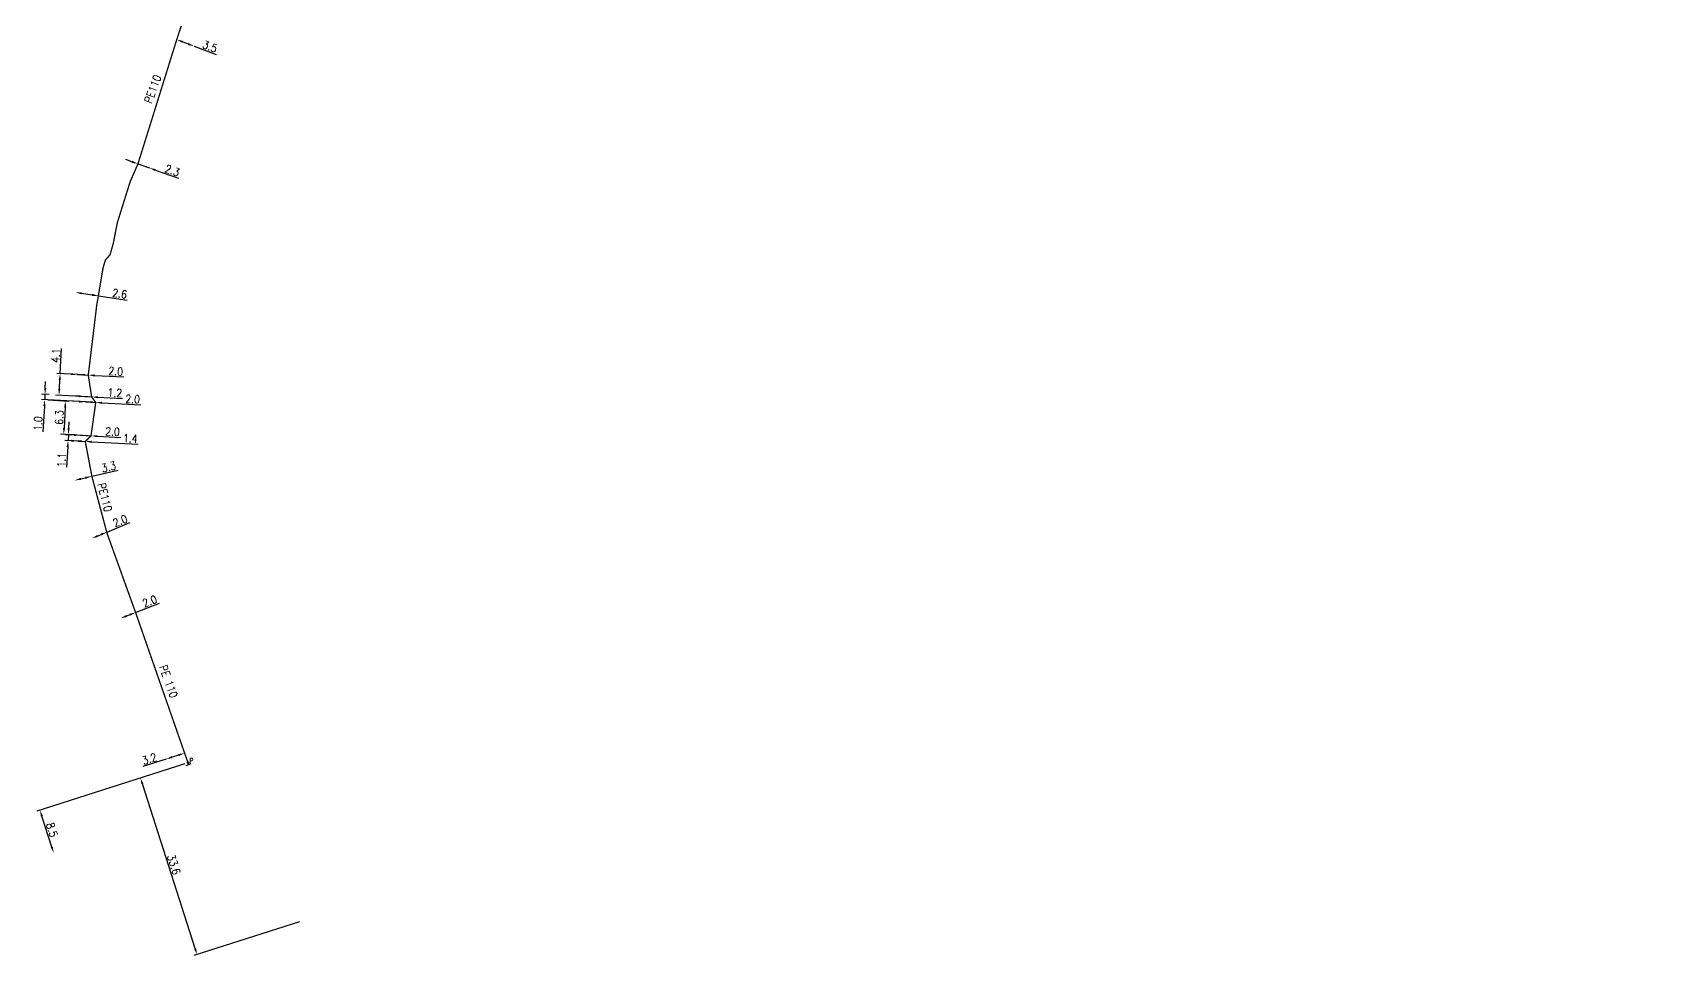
# Model space of a CAD drawing. Header units: millimetres. Extents: x 110000 to 110971, y 128118 to 129006.
# Drawn here: x 110330.9 to 110634.7, y 128117.7 to 128290.7 of the extents above; entities that cross this region are included whole.
import ezdxf
from ezdxf.enums import TextEntityAlignment as Align

# ---------------------------------------------------------------- set-up
doc = ezdxf.new("R2010")
doc.units = ezdxf.units.MM
doc.linetypes.add('L_100_PE', pattern=[14, 10, -1.5, 1, -1.5])
doc.layers.get('0').update_dxf_attribs({"linetype": 'CONTINUOUS'})
for name, color, linetype in [('L_140', 3, 'CONTINUOUS'), ('L_300', 7, 'CONTINUOUS'), ('L_340', 7, 'CONTINUOUS')]:
    doc.layers.add(name, color=color, linetype=linetype)
doc.styles.add('G_ROMANS', font='ROMANS.SHX', dxfattribs={"width": 0.75})
doc.styles.get("Standard").update_dxf_attribs({"font": 'romans.shx', "width": 0.85})
doc.dimstyles.get("Standard").update_dxf_attribs({"dimtxt": 1.5, "dimasz": 1.2, "dimexe": 0.625, "dimexo": 0.625, "dimgap": 0.25, "dimtad": 1, "dimdec": 1, "dimzin": 0, "dimdsep": 46, "dimtxsty": 'Standard', "dimcen": -0.5, "dimadec": 0, "dimazin": 0, "dimtfac": 1, "dimtdec": 1, "dimtmove": 0, "dimatfit": 3, "dimfxl": 1, "dimtolj": 1, "dimtzin": 0, "dimarcsym": 0})

# ---------------------------------------------------------------- blocks, each defined once
blk = doc.blocks.new('*D293')
at = {"layer": 'L_140', "color": 0, "linetype": 'Continuous', "lineweight": -2, "transparency": 16777216}
for p, q in [((110349.58, 128266.46), (110348.45, 128266.86)), ((110350.71, 128266.05), (110352.85, 128265.29)), ((110353.98, 128264.89), (110358.31, 128263.35))]:
    blk.add_line(p, q, dxfattribs=at)
at = {"layer": 'L_140', "color": 0, "linetype": 'Continuous', "transparency": 16777216}
for points in [[(110349.65, 128266.65), (110349.51, 128266.27), (110350.71, 128266.05)], [(110354.04, 128265.08), (110353.91, 128264.7), (110352.85, 128265.29)]]:
    blk.add_solid(points, dxfattribs=at)
at = {"layer": 'L_140', "color": 0, "linetype": 'Continuous', "transparency": 16777216, "insert": (110357.15, 128264.82), "char_height": 1.5, "attachment_point": 5, "rotation": 340.3925}
blk.add_mtext('\\A1;2.3', dxfattribs=at)
blk = doc.blocks.new('*D294')
at = {"layer": 'L_140', "color": 0, "linetype": 'Continuous', "lineweight": -2, "transparency": 16777216}
for p, q in [((110336.13, 128226.75), (110336.38, 128231.48)), ((110340.78, 128226.5), (110335.5, 128226.78)), ((110335.98, 128223.9), (110336.06, 128225.55)), ((110341.4, 128222.41), (110335.29, 128222.73))]:
    blk.add_line(p, q, dxfattribs=at)
at = {"layer": 'L_140', "color": 0, "linetype": 'Continuous', "transparency": 16777216}
for points in [[(110335.86, 128225.56), (110336.26, 128225.54), (110336.13, 128226.75)], [(110335.78, 128223.91), (110336.18, 128223.89), (110335.91, 128222.7)]]:
    blk.add_solid(points, dxfattribs=at)
at = {"layer": 'L_140', "color": 0, "linetype": 'Continuous', "transparency": 16777216, "insert": (110335.31, 128230.13), "char_height": 1.5, "attachment_point": 5, "rotation": 86.9649}
blk.add_mtext('\\A1;4.1', dxfattribs=at)
blk = doc.blocks.new('*D295')
at = {"layer": 'L_140', "color": 0, "linetype": 'Continuous', "lineweight": -2, "transparency": 16777216}
for p, q in [((110333.35, 128224.04), (110333.41, 128225.24)), ((110342.17, 128221.37), (110332.61, 128221.88)), ((110334.1, 128222.8), (110332.66, 128222.87)), ((110333.17, 128220.64), (110332.91, 128215.84)), ((110333.28, 128222.84), (110333.23, 128221.84))]:
    blk.add_line(p, q, dxfattribs=at)
at = {"layer": 'L_140', "color": 0, "linetype": 'Continuous', "transparency": 16777216}
for points in [[(110333.15, 128224.05), (110333.55, 128224.03), (110333.28, 128222.84)], [(110332.97, 128220.66), (110333.37, 128220.63), (110333.23, 128221.84)]]:
    blk.add_solid(points, dxfattribs=at)
at = {"layer": 'L_140', "color": 0, "linetype": 'Continuous', "transparency": 16777216, "insert": (110331.99, 128217.39), "char_height": 1.5, "attachment_point": 5, "rotation": 86.9649}
blk.add_mtext('\\A1;1.0', dxfattribs=at)
blk = doc.blocks.new('*D296')
at = {"layer": 'L_140', "color": 0, "linetype": 'Continuous', "lineweight": -2, "transparency": 16777216}
for p, q in [((110333.85, 128221.81), (110337.75, 128221.6)), ((110337.07, 128220.44), (110336.86, 128216.54)), ((110341.29, 128215.11), (110336.17, 128215.38))]:
    blk.add_line(p, q, dxfattribs=at)
at = {"layer": 'L_140', "color": 0, "linetype": 'Continuous', "transparency": 16777216}
for points in [[(110336.87, 128220.45), (110337.27, 128220.43), (110337.13, 128221.64)], [(110336.66, 128216.55), (110337.06, 128216.53), (110336.8, 128215.35)]]:
    blk.add_solid(points, dxfattribs=at)
at = {"layer": 'L_140', "color": 0, "linetype": 'Continuous', "transparency": 16777216, "insert": (110335.96, 128218.54), "char_height": 1.5, "attachment_point": 5, "rotation": 86.9649}
blk.add_mtext('\\A1;6.3', dxfattribs=at)
blk = doc.blocks.new('*D297')
at = {"layer": 'L_140', "color": 0, "linetype": 'Continuous', "lineweight": -2, "transparency": 16777216}
for p, q in [((110337.73, 128216.5), (110337.8, 128217.7)), ((110337.1, 128215.33), (110338.29, 128215.27)), ((110337.67, 128215.3), (110337.61, 128214.2)), ((110340.21, 128214.06), (110336.99, 128214.23)), ((110337.55, 128213), (110337.34, 128209.18))]:
    blk.add_line(p, q, dxfattribs=at)
at = {"layer": 'L_140', "color": 0, "linetype": 'Continuous', "transparency": 16777216}
for points in [[(110337.53, 128216.51), (110337.93, 128216.49), (110337.67, 128215.3)], [(110337.35, 128213.01), (110337.75, 128212.99), (110337.61, 128214.2)]]:
    blk.add_solid(points, dxfattribs=at)
at = {"layer": 'L_140', "color": 0, "linetype": 'Continuous', "transparency": 16777216, "insert": (110336.42, 128210.55), "char_height": 1.5, "attachment_point": 5, "rotation": 86.9649}
blk.add_mtext('\\A1;1.1', dxfattribs=at)
blk = doc.blocks.new('*D298')
at = {"layer": 'L_140', "color": 0, "linetype": 'Continuous', "lineweight": -2, "transparency": 16777216}
for p, q in [((110338.21, 128226.63), (110337.01, 128226.7)), ((110339.4, 128226.57), (110341.4, 128226.47)), ((110342.6, 128226.4), (110348.08, 128226.11))]:
    blk.add_line(p, q, dxfattribs=at)
at = {"layer": 'L_140', "color": 0, "linetype": 'Continuous', "transparency": 16777216}
for points in [[(110338.22, 128226.83), (110338.2, 128226.44), (110339.4, 128226.57)], [(110342.61, 128226.6), (110342.59, 128226.2), (110341.4, 128226.47)]]:
    blk.add_solid(points, dxfattribs=at)
at = {"layer": 'L_140', "color": 0, "linetype": 'Continuous', "transparency": 16777216, "insert": (110346.55, 128227.19), "char_height": 1.5, "attachment_point": 5, "rotation": 356.9649}
blk.add_mtext('\\A1;2.0', dxfattribs=at)
blk = doc.blocks.new('*D299')
at = {"layer": 'L_140', "color": 0, "linetype": 'Continuous', "lineweight": -2, "transparency": 16777216}
for p, q in [((110339.58, 128222.51), (110338.38, 128222.57)), ((110340.75, 128221.82), (110340.75, 128221.82)), ((110340.78, 128222.44), (110342.03, 128222.38)), ((110341.99, 128221.75), (110341.99, 128221.75)), ((110343.22, 128222.31), (110347.83, 128222.07))]:
    blk.add_line(p, q, dxfattribs=at)
at = {"layer": 'L_140', "color": 0, "linetype": 'Continuous', "transparency": 16777216}
for points in [[(110339.59, 128222.71), (110339.57, 128222.31), (110340.78, 128222.44)], [(110343.24, 128222.51), (110343.21, 128222.11), (110342.03, 128222.38)]]:
    blk.add_solid(points, dxfattribs=at)
at = {"layer": 'L_140', "color": 0, "linetype": 'Continuous', "transparency": 16777216, "insert": (110346.39, 128223.15), "char_height": 1.5, "attachment_point": 5, "rotation": 356.9649}
blk.add_mtext('\\A1;1.2', dxfattribs=at)
blk = doc.blocks.new('*D300')
at = {"layer": 'L_140', "color": 0, "linetype": 'Continuous', "lineweight": -2, "transparency": 16777216}
for p, q in [((110339.65, 128221.5), (110338.45, 128221.57)), ((110340.85, 128221.44), (110342.8, 128221.34)), ((110343.99, 128221.27), (110351.25, 128220.89))]:
    blk.add_line(p, q, dxfattribs=at)
at = {"layer": 'L_140', "color": 0, "linetype": 'Continuous', "transparency": 16777216}
for points in [[(110339.66, 128221.7), (110339.64, 128221.3), (110340.85, 128221.44)], [(110344, 128221.47), (110343.98, 128221.07), (110342.8, 128221.34)]]:
    blk.add_solid(points, dxfattribs=at)
at = {"layer": 'L_140', "color": 0, "linetype": 'Continuous', "transparency": 16777216, "insert": (110349.72, 128221.97), "char_height": 1.5, "attachment_point": 5, "rotation": 356.9649}
blk.add_mtext('\\A1;2.0', dxfattribs=at)
blk = doc.blocks.new('*D301')
at = {"layer": 'L_140', "color": 0, "linetype": 'Continuous', "lineweight": -2, "transparency": 16777216}
for p, q in [((110338.72, 128215.24), (110337.52, 128215.31)), ((110339.92, 128215.18), (110341.91, 128215.07)), ((110343.11, 128215.01), (110347.48, 128214.78))]:
    blk.add_line(p, q, dxfattribs=at)
at = {"layer": 'L_140', "color": 0, "linetype": 'Continuous', "transparency": 16777216}
for points in [[(110338.73, 128215.44), (110338.71, 128215.04), (110339.92, 128215.18)], [(110343.12, 128215.21), (110343.1, 128214.81), (110341.91, 128215.07)]]:
    blk.add_solid(points, dxfattribs=at)
at = {"layer": 'L_140', "color": 0, "linetype": 'Continuous', "transparency": 16777216, "insert": (110345.95, 128215.86), "char_height": 1.5, "attachment_point": 5, "rotation": 356.9649}
blk.add_mtext('\\A1;2.0', dxfattribs=at)
blk = doc.blocks.new('*D302')
at = {"layer": 'L_140', "color": 0, "linetype": 'Continuous', "lineweight": -2, "transparency": 16777216}
for p, q in [((110338.24, 128214.17), (110337.04, 128214.23)), ((110339.44, 128214.1), (110340.84, 128214.03)), ((110340.8, 128213.41), (110340.8, 128213.41)), ((110342.03, 128213.96), (110350.75, 128213.49))]:
    blk.add_line(p, q, dxfattribs=at)
at = {"layer": 'L_140', "color": 0, "linetype": 'Continuous', "transparency": 16777216}
for points in [[(110338.25, 128214.37), (110338.23, 128213.97), (110339.44, 128214.1)], [(110342.05, 128214.16), (110342.02, 128213.76), (110340.84, 128214.03)]]:
    blk.add_solid(points, dxfattribs=at)
at = {"layer": 'L_140', "color": 0, "linetype": 'Continuous', "transparency": 16777216, "insert": (110349.28, 128214.58), "char_height": 1.5, "attachment_point": 5, "rotation": 356.9128}
blk.add_mtext('\\A1;1.4', dxfattribs=at)
blk = doc.blocks.new('*D303')
at = {"layer": 'L_140', "color": 0, "linetype": 'Continuous', "lineweight": -2, "transparency": 16777216}
for p, q in [((110342.08, 128207.5), (110346.99, 128208.65)), ((110340.03, 128207.02), (110340.91, 128207.22))]:
    blk.add_line(p, q, dxfattribs=at)
at = {"layer": 'L_140', "color": 0, "linetype": 'Continuous', "transparency": 16777216}
for points in [[(110339.99, 128207.21), (110340.08, 128206.82), (110338.86, 128206.74)], [(110340.86, 128207.42), (110340.95, 128207.03), (110342.08, 128207.5)]]:
    blk.add_solid(points, dxfattribs=at)
at = {"layer": 'L_140', "color": 0, "linetype": 'Continuous', "transparency": 16777216, "insert": (110345.22, 128209.26), "char_height": 1.5, "attachment_point": 5, "rotation": 13.2417}
blk.add_mtext('\\A1;3.3', dxfattribs=at)
blk = doc.blocks.new('*D304')
at = {"layer": 'L_300', "color": 0, "linetype": 'Continuous', "lineweight": -2, "transparency": 16777216}
for p, q in [((110359.48, 128153.62), (110331.75, 128144.73)), ((110334.56, 128138), (110332.71, 128143.78))]:
    blk.add_line(p, q, dxfattribs=at)
at = {"layer": 'L_300', "color": 0, "linetype": 'Continuous', "transparency": 16777216}
for points in [[(110332.9, 128143.84), (110332.52, 128143.72), (110332.34, 128144.92)], [(110334.75, 128138.06), (110334.37, 128137.94), (110334.93, 128136.85)]]:
    blk.add_solid(points, dxfattribs=at)
at = {"layer": 'L_300', "color": 0, "linetype": 'Continuous', "transparency": 16777216, "insert": (110334.59, 128141.21), "char_height": 1.5, "attachment_point": 5, "rotation": 287.7582}
blk.add_mtext('\\A1;8.5', dxfattribs=at)
blk = doc.blocks.new('*D305')
at = {"layer": 'L_140', "color": 0, "linetype": 'Continuous', "lineweight": -2, "transparency": 16777216}
for p, q in [((110340.15, 128241.81), (110342.1, 128241.51)), ((110343.29, 128241.32), (110348.71, 128240.49))]:
    blk.add_line(p, q, dxfattribs=at)
at = {"layer": 'L_140', "color": 0, "linetype": 'Continuous', "transparency": 16777216}
for points in [[(110340.18, 128242.01), (110340.12, 128241.61), (110338.96, 128241.99)], [(110342.13, 128241.71), (110342.07, 128241.31), (110343.29, 128241.32)]]:
    blk.add_solid(points, dxfattribs=at)
at = {"layer": 'L_140', "color": 0, "linetype": 'Continuous', "transparency": 16777216, "insert": (110347.29, 128241.72), "char_height": 1.5, "attachment_point": 5, "rotation": 351.2497}
blk.add_mtext('\\A1;2.6', dxfattribs=at)
blk = doc.blocks.new('*D306')
at = {"layer": 'L_140', "color": 0, "linetype": 'Continuous', "lineweight": -2, "transparency": 16777216}
for p, q in [((110343.18, 128196.32), (110343.83, 128196.59)), ((110344.94, 128197.05), (110349.22, 128198.83))]:
    blk.add_line(p, q, dxfattribs=at)
at = {"layer": 'L_140', "color": 0, "linetype": 'Continuous', "transparency": 16777216}
for points in [[(110343.11, 128196.51), (110343.26, 128196.14), (110342.07, 128195.86)], [(110343.75, 128196.78), (110343.9, 128196.41), (110344.94, 128197.05)]]:
    blk.add_solid(points, dxfattribs=at)
at = {"layer": 'L_140', "color": 0, "linetype": 'Continuous', "transparency": 16777216, "insert": (110347.37, 128199.15), "char_height": 1.5, "attachment_point": 5, "rotation": 22.5805}
blk.add_mtext('\\A1;2.0', dxfattribs=at)
blk = doc.blocks.new('*D307')
at = {"layer": 'L_140', "color": 0, "linetype": 'Continuous', "lineweight": -2, "transparency": 16777216}
for p, q in [((110348.59, 128181.32), (110349.15, 128181.54)), ((110350.27, 128181.97), (110354.75, 128183.73))]:
    blk.add_line(p, q, dxfattribs=at)
at = {"layer": 'L_140', "color": 0, "linetype": 'Continuous', "transparency": 16777216}
for points in [[(110348.51, 128181.5), (110348.66, 128181.13), (110347.47, 128180.88)], [(110349.08, 128181.72), (110349.22, 128181.35), (110350.27, 128181.97)]]:
    blk.add_solid(points, dxfattribs=at)
at = {"layer": 'L_140', "color": 0, "linetype": 'Continuous', "transparency": 16777216, "insert": (110352.91, 128184.08), "char_height": 1.5, "attachment_point": 5, "rotation": 21.4042}
blk.add_mtext('\\A1;2.0', dxfattribs=at)
blk = doc.blocks.new('L_340_07')
at = {"color": 0, "linetype": 'Continuous', "const_width": 0.25, "flags": 128}
blk.add_lwpolyline([(0, 0), (0.35, 0)], dxfattribs=at)
at = {"color": 0, "linetype": 'Continuous', "flags": 128}
blk.add_lwpolyline([(0.35, -0.5), (0.35, 0.5)], dxfattribs=at)
at = {"color": 0, "linetype": 'Continuous', "width": 0.75, "flags": 3}
for tag, p in [('DEF_LEG', (0.72, -3.47)), ('DEF_COUP', (0.72, -5.97)), ('DEF_TYPE', (0.72, -8.47))]:
    blk.add_attdef(tag, text='', height=1.2, dxfattribs=at).set_placement(p, align=Align.MIDDLE)
blk = doc.blocks.new('*D308')
at = {"layer": 'L_300', "color": 0, "linetype": 'Continuous', "lineweight": -2, "transparency": 16777216}
for p, q in [((110361.42, 128118.99), (110351.54, 128149.84)), ((110380.99, 128124), (110361.19, 128117.66))]:
    blk.add_line(p, q, dxfattribs=at)
at = {"layer": 'L_300', "color": 0, "linetype": 'Continuous', "transparency": 16777216}
for points in [[(110351.73, 128149.9), (110351.35, 128149.78), (110351.18, 128150.98)], [(110361.61, 128119.05), (110361.23, 128118.93), (110361.79, 128117.85)]]:
    blk.add_solid(points, dxfattribs=at)
at = {"layer": 'L_300', "color": 0, "linetype": 'Continuous', "transparency": 16777216, "insert": (110357.44, 128134.72), "char_height": 1.5, "attachment_point": 5, "rotation": 287.7582}
blk.add_mtext('\\A1;33.6', dxfattribs=at)
blk = doc.blocks.new('*D309')
at = {"layer": 'L_140', "color": 0, "linetype": 'Continuous', "lineweight": -2, "transparency": 16777216}
for p, q in [((110355.97, 128154.49), (110351.65, 128153.11)), ((110358.33, 128155.24), (110357.12, 128154.85))]:
    blk.add_line(p, q, dxfattribs=at)
at = {"layer": 'L_140', "color": 0, "linetype": 'Continuous', "transparency": 16777216}
for points in [[(110357.06, 128155.04), (110357.18, 128154.66), (110355.97, 128154.49)], [(110358.27, 128155.43), (110358.39, 128155.05), (110359.47, 128155.6)]]:
    blk.add_solid(points, dxfattribs=at)
at = {"layer": 'L_140', "color": 0, "linetype": 'Continuous', "transparency": 16777216, "insert": (110352.86, 128154.54), "char_height": 1.5, "attachment_point": 5, "rotation": 17.7025}
blk.add_mtext('\\A1;3.2', dxfattribs=at)
blk = doc.blocks.new('*D319')
at = {"layer": 'L_140', "color": 0, "linetype": 'Continuous', "lineweight": -2, "transparency": 16777216}
for p, q in [((110358.2, 128289.93), (110358.2, 128289.93)), ((110359.1, 128288.92), (110360.13, 128288.53)), ((110361.25, 128288.1), (110365.34, 128286.55)), ((110361.47, 128288.69), (110361.47, 128288.69))]:
    blk.add_line(p, q, dxfattribs=at)
at = {"layer": 'L_140', "color": 0, "linetype": 'Continuous', "transparency": 16777216}
for points in [[(110359.17, 128289.11), (110359.03, 128288.73), (110357.98, 128289.35)], [(110360.2, 128288.72), (110360.06, 128288.34), (110361.25, 128288.1)]]:
    blk.add_solid(points, dxfattribs=at)
at = {"layer": 'L_140', "color": 0, "linetype": 'Continuous', "transparency": 16777216, "insert": (110364.21, 128288.05), "char_height": 1.5, "attachment_point": 5, "rotation": 339.1932}
blk.add_mtext('\\A1;3.5', dxfattribs=at)
blk = doc.blocks.new('L_300_12')
at = {"color": 0, "linetype": 'Continuous', "const_width": 0.248, "flags": 128}
blk.add_lwpolyline([(-0.13, 0, 1), (0.13, 0, 1)], format="xyb", close=True, dxfattribs=at)
at = {"linetype": 'Continuous', "style": 'G_ROMANS', "width": 0.75}
blk.add_attdef('P', text='', height=1, dxfattribs=at).set_placement((0, 1.33), align=Align.MIDDLE_CENTER)
at = {"color": 0, "linetype": 'Continuous', "width": 0.75, "flags": 3}
for tag, p in [('DEF_LEG', (0, -5)), ('DEF_COUP', (0, -7.5)), ('DEF_TYPE', (0, -10))]:
    blk.add_attdef(tag, text='', height=1.2, dxfattribs=at).set_placement(p, align=Align.MIDDLE)

msp = doc.modelspace()

# ---------------------------------------------------------------- linework, layer by layer
at = {"layer": 'L_140', "linetype": 'L_100_PE', "flags": 128}
msp.add_lwpolyline([(110360.08, 128153.81, 0.25, 0.25, 0), (110350.27, 128181.95, 0.25, 0.25, 0), (110344.89, 128196.89, 0.25, 0.25, 0), (110342.08, 128207.48, 0.25, 0.25, 0), (110340.84, 128214.03, 0.25, 0.25, 0), (110341.91, 128215.07, 0.25, 0.25, 0), (110342.8, 128221.34, 0.25, 0.25, 0), (110342.03, 128222.38, 0.25, 0.25, 0), (110341.4, 128226.47, 0.25, 0.25, 0), (110342.98, 128239.52, 0.25, 0.25, 0), (110344.17, 128246.56, 0.25, 0.25, 0), (110344.6, 128248.03, 0.25, 0.25, 0), (110345.48, 128249.02, 0.25, 0.25, 0), (110346.08, 128251.11, 0.25, 0.25, 0), (110346.86, 128255.09, 0.25, 0.25, 0), (110349.26, 128262.74, 0.25, 0.25, 0), (110350.71, 128266.05, 0.25, 0.25, 0), (110350.71, 128266.05, 0.25, 0.25, 0), (110350.71, 128266.05, 0.25, 0.25, 0), (110357.98, 128289.35, 0.25, 0.25, 0), (110359.65, 128294.41, 0.25, 0.25, 0), (110364.08, 128307.3, 0.25, 0.25, 0), (110366.74, 128313.58, 0.25, 0.25, 0), (110370.53, 128324.41, 0.25, 0.25, 0), (110379.77, 128348.33, 0.25, 0.25, 0), (110385.48, 128362.64, 0.25, 0.25, 0), (110388.63, 128370.87, 0.25, 0.25, 0), (110392.53, 128381.17, 0.25, 0.25, 0), (110395.81, 128389.91, 0.25, 0.25, 0), (110399.29, 128398.62, 0.25, 0.25, 0), (110402.25, 128405.96, 0.25, 0.25, 0), (110403.78, 128410.01, 0.25, 0.25, 0), (110410.47, 128425.2, 0.25, 0.25, 0), (110416.76, 128440.78, 0.25, 0.25, 0), (110422.07, 128455.46, 0.25, 0.25, 0), (110428.09, 128471.18, 0.25, 0.25, 0), (110430.48, 128477.71, 0.25, 0.25, 0), (110434.53, 128488.62, 0.25, 0.25, 0), (110437.68, 128495.74, 0.25, 0.25, 0), (110441.98, 128507.11, 0.25, 0.25, 0), (110446.57, 128519.22, 0.25, 0.25, 0), (110450.38, 128528.71, 0.25, 0.25, 0), (110455.01, 128541.4, 0.25, 0.25, 0), (110464.1, 128564.89, 0.25, 0.25, 0), (110467.08, 128573.11, 0.25, 0.25, 0), (110470.51, 128580.53, 0.25, 0.25, 0), (110476.6, 128597.77, 0.25, 0.25, 0), (110476.83, 128598.5, 0.25, 0.25, 0), (110477.87, 128598.24, 0.25, 0.25, 0), (110479, 128601.22, 0.25, 0.25, 0), (110481.59, 128609.29, 0.25, 0.25, 0), (110485.54, 128617.38, 0.25, 0.25, 0), (110489.17, 128624.47, 0.25, 0.25, 0), (110492.31, 128631.16, 0.25, 0.25, 0), (110495.69, 128638.14, 0.25, 0.25, 0), (110498.86, 128644.4, 0.25, 0.25, 0), (110501.63, 128649.69, 0.25, 0.25, 0), (110509.79, 128662.42, 0.25, 0.25, 0), (110511.96, 128665.72, 0.25, 0.25, 0), (110515.37, 128670.23, 0.25, 0.25, 0), (110517.5, 128673.52, 0.25, 0.25, 0), (110519.11, 128675.26, 0.25, 0.25, 0), (110525.31, 128681.87, 0.25, 0.25, 0), (110526.53, 128683.25, 0.25, 0.25, 0), (110525.78, 128683.91, 0.25, 0.25, 0), (110527.14, 128685.44, 0.25, 0.25, 0), (110559.55, 128721.37, 0.25, 0.25, 0), (110559.66, 128721.49, 0.25, 0.25, 0), (110564.52, 128726.94, 0.25, 0.25, 0), (110565.25, 128727.75, 0.25, 0.25, 0), (110571.74, 128735.27, 0.25, 0.25, 0), (110574.39, 128738.35, 0.25, 0.25, 0), (110576, 128740.13, 0.25, 0.25, 0), (110583.41, 128748.3, 0.25, 0.25, 0), (110595.55, 128762.28, 0.25, 0.25, 0), (110602.63, 128770.3, 0.25, 0.25, 0), (110603.2, 128770.97, 0.25, 0.25, 0), (110609.73, 128778.55, 0.25, 0.25, 0), (110613.04, 128782.33, 0.25, 0.25, 0), (110625.78, 128796.44, 0.25, 0.25, 0), (110640.33, 128812.93, 0.25, 0.25, 0), (110646.41, 128819.76, 0.25, 0.25, 0), (110654.31, 128829.13, 0.25, 0.25, 0), (110666.36, 128841.87, 0.25, 0.25, 0), (110674.11, 128849.9, 0.25, 0.25, 0), (110686.74, 128861.91, 0.25, 0.25, 0), (110692.3, 128867.07, 0.25, 0.25, 0), (110700.28, 128874.59, 0.25, 0.25, 0), (110707.41, 128880.7, 0.25, 0.25, 0), (110714.88, 128888, 0.25, 0.25, 0), (110720.78, 128893.4, 0.25, 0.25, 0), (110726.57, 128898.24, 0.25, 0.25, 0), (110743.16, 128913.33, 0.25, 0.25, 0), (110766.78, 128934.72, 0.25, 0.25, 0), (110776.14, 128943.52, 0.25, 0.25, 0), (110783.96, 128950.69, 0.25, 0.25, 0), (110789.54, 128955.68, 0.25, 0.25, 0), (110792.81, 128958.69, 0.25, 0.25, 0), (110796.28, 128961.95, 0.25, 0.25, 0), (110832.26, 128993.05, 0.25, 0.25, 0), (110841.17, 129000, 0, 0, 0)], format="xyseb", dxfattribs=at)

# ---------------------------------------------------------------- block references
at = {"layer": 'L_300'}
ref = msp.add_blockref('L_300_12', (110360.08, 128153.81), dxfattribs=at)
ref.add_attrib('P', 'P', dxfattribs={"layer": '0', "linetype": 'Continuous', "height": 1, "style": 'G_ROMANS', "width": 0.75}).set_placement((110360.72, 128154.18), align=Align.MIDDLE_CENTER)
at = {"layer": 'L_340', "rotation": 290.1893719298469}
msp.add_blockref('L_340_07', (110360.08, 128153.81), dxfattribs=at)

# ---------------------------------------------------------------- texts
at = {"layer": 'L_140', "linetype": 'Continuous', "width": 0.85}
for s, rotation, p in [('PE110', 70.0411, (110353.48, 128280.08)), ('PE110', 284.2283, (110344.5, 128203.55)), ('PE 110', 289.3642, (110356.44, 128169.05))]:
    msp.add_text(s, height=1.5, rotation=rotation, dxfattribs=at).set_placement(p, align=Align.MIDDLE)

# ---------------------------------------------------------------- dimensions: what is measured, and where the dimension line sits
at = {"layer": 'L_140', "linetype": 'Continuous'}
for base, p1, p2, angle, picture, middle in [((110361.25, 128288.1), (110357.98, 128289.35), (110361.25, 128288.1), 159.1932, '*D319', (110363.86, 128287.11)), ((110350.71, 128266.05), (110352.85, 128265.29), (110350.71, 128266.05), 160.3925, '*D293', (110356.82, 128263.88)), ((110335.91, 128222.7), (110341.4, 128226.47), (110342.03, 128222.38), 266.9649, '*D294', (110336.3, 128230.08)), ((110341.4, 128226.47), (110339.4, 128226.57), (110341.4, 128226.47), 176.9649, '*D298', (110346.5, 128226.2)), ((110333.23, 128221.84), (110334.72, 128222.76), (110342.8, 128221.34), 266.9649, '*D295', (110332.99, 128217.34)), ((110342.0261, 128222.3766), (110340.7801, 128222.4427), (110342.0261, 128222.3766), 356.9649, '*D299', (110346.3357, 128222.1481)), ((110336.8, 128215.35), (110333.23, 128221.84), (110341.91, 128215.07), 266.9649, '*D296', (110336.96, 128218.49)), ((110342.7952, 128221.3359), (110340.848, 128221.4392), (110342.7952, 128221.3359), 356.9649, '*D300', (110349.6671, 128220.9715)), ((110337.61, 128214.2), (110336.48, 128215.36), (110340.84, 128214.03), 266.9649, '*D297', (110337.41, 128210.49)), ((110340.84, 128214.03), (110339.44, 128214.1), (110340.84, 128214.03), 356.9128, '*D302', (110349.22, 128213.58)), ((110341.91, 128215.07), (110339.92, 128215.18), (110341.91, 128215.07), 356.9649, '*D301', (110345.89, 128214.86)), ((110342.08, 128207.5), (110338.86, 128206.74), (110342.08, 128207.5), 13.2417, '*D303', (110345.45, 128208.29))]:
    dim = msp.add_linear_dim(base=base, p1=p1, p2=p2, angle=angle, dimstyle='Standard', dxfattribs=at)
    dim.commit()
    dim.dimension.update_dxf_attribs({"geometry": picture, "text_midpoint": middle, "dimtype": 160})
for base, p1, p2, angle, text, picture, middle in [((110343.29, 128241.32), (110338.96, 128241.99), (110343.29, 128241.32), 351.2497, '2.6', '*D305', (110347.14, 128240.73)), ((110344.94, 128197.05), (110342.07, 128195.86), (110344.94, 128197.05), 22.5805, '2.0', '*D306', (110347.75, 128198.22)), ((110350.27, 128181.97), (110347.47, 128180.88), (110350.27, 128181.97), 21.4042, '2.0', '*D307', (110353.27, 128183.15)), ((110359.47, 128155.6), (110355.97, 128154.49), (110359.47, 128155.6), 17.7025, '3.2', '*D309', (110353.16, 128153.59))]:
    dim = msp.add_linear_dim(base=base, p1=p1, p2=p2, angle=angle, text=text, dimstyle='Standard', dxfattribs=at)
    dim.commit()
    dim.dimension.update_dxf_attribs({"geometry": picture, "text_midpoint": middle, "dimtype": 160})
at = {"layer": 'L_300', "linetype": 'Continuous'}
dim = msp.add_linear_dim(base=(110332.34, 128144.92), p1=(110334.93, 128136.85), p2=(110360.08, 128153.81), angle=107.7582, dimstyle='Standard', dxfattribs=at)
dim.commit()
dim.dimension.update_dxf_attribs({"geometry": '*D304', "text_midpoint": (110333.63, 128140.9), "dimtype": 160})
dim = msp.add_linear_dim(base=(110351.18, 128150.98), p1=(110381.59, 128124.19), p2=(110351.18, 128150.98), angle=287.7582, text='33.6', dimstyle='Standard', dxfattribs=at)
dim.commit()
dim.dimension.update_dxf_attribs({"geometry": '*D308', "text_midpoint": (110356.48, 128134.41), "dimtype": 160})

doc.saveas('drawing.dxf')
